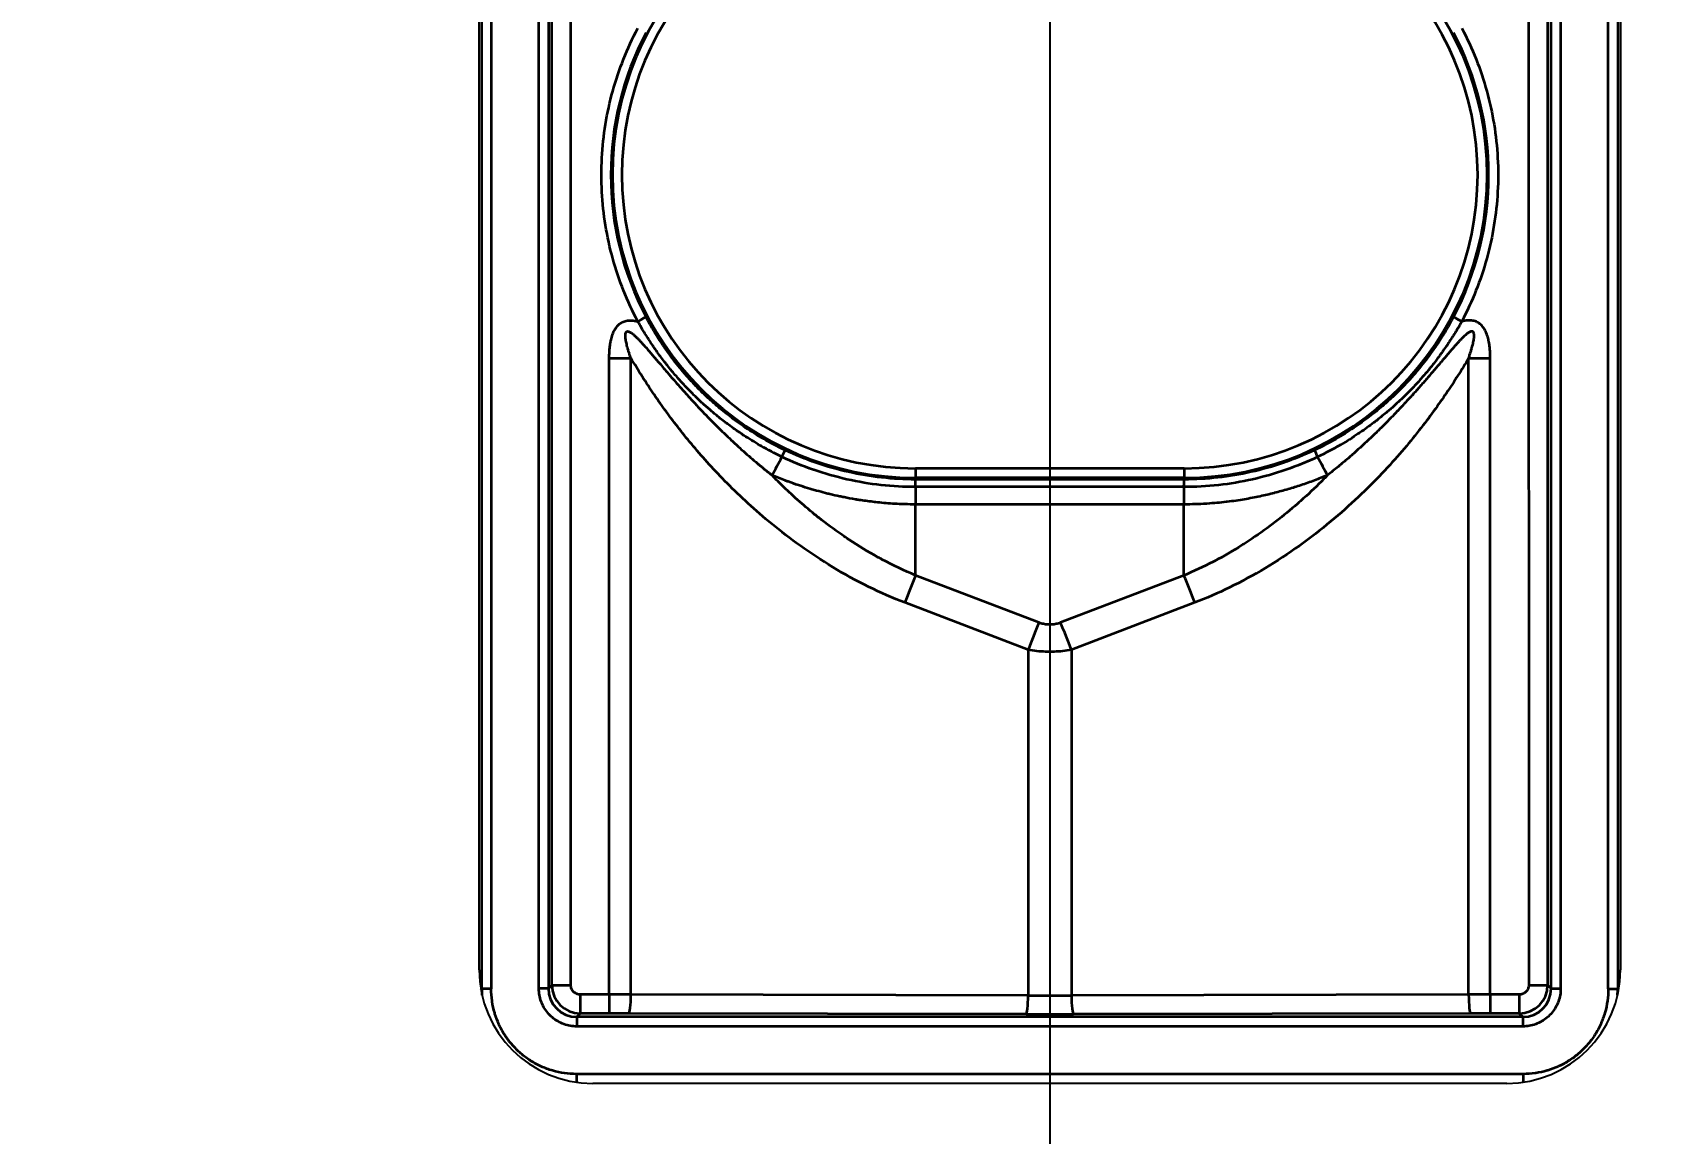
# Model space of a CAD drawing. Header units: millimetres. Extents: x 101 to 3000, y 150 to 4305.
# Drawn here: x 928.4 to 1015, y 2717.3 to 2775.5 of the extents above; entities that cross this region are included whole.
import ezdxf

# ---------------------------------------------------------------- set-up
doc = ezdxf.new("R2010")
doc.units = ezdxf.units.MM
doc.header["$LTSCALE"] = 15
for name, color, linetype, lineweight in [('_Sichtbarkanten', 7, 'Continuous', 25), ('Bemaßung (ISO)', 7, 'Continuous', 25), ('Sichtbar schmal (ISO)', 7, 'Continuous', 35)]:
    doc.layers.add(name, color=color, linetype=linetype, lineweight=lineweight)
doc.styles.add('Notiztext (DIN)', font='verdana.ttf')
doc.dimstyles.new('Standard (DIN)', dxfattribs={"dimscale": 15, "dimtxt": 2.5, "dimasz": 2.5, "dimexe": 2, "dimexo": 4, "dimgap": 0.5, "dimtad": 1, "dimdec": 1, "dimrnd": 1e-08, "dimtxsty": 'Notiztext (DIN)', "dimcen": 0.09, "dimclrd": 256, "dimclre": 256, "dimclrt": 256, "dimadec": 0, "dimazin": 2, "dimtfac": 1, "dimtmove": 0, "dimatfit": 3, "dimfxl": 0, "dimtolj": 1, "dimtzin": 0, "dimlwd": -1, "dimlwe": -1, "dimarcsym": 0})

# ---------------------------------------------------------------- blocks, each defined once
blk = doc.blocks.new('*D75')
at = {"layer": 'Bemaßung (ISO)', "transparency": 16777216}
for p, q in [((982.15, 3010.264), (982.15, 2336.555)), ((922, 2562.964), (922, 2336.555)), ((884.5, 2366.555), (847, 2366.555)), ((922, 2366.555), (982.15, 2366.555)), ((1019.65, 2366.555), (1057.15, 2366.555))]:
    blk.add_line(p, q, dxfattribs=at)
for points in [[(884.5, 2372.805), (884.5, 2360.305), (922, 2366.555)], [(1019.65, 2372.805), (1019.65, 2360.305), (982.15, 2366.555)]]:
    blk.add_solid(points, dxfattribs=at)
at = {"layer": 'Defpoints', "color": 0, "transparency": 16777216}
for p in [(982.15, 3070.264), (922, 2622.964), (982.15, 2366.555)]:
    blk.add_point(p, dxfattribs=at)
at = {"layer": 'Bemaßung (ISO)', "transparency": 16777216, "insert": (922.709, 2413.092), "char_height": 37.5, "attachment_point": 1, "style": 'Notiztext (DIN)'}
blk.add_mtext('\\A1;60', dxfattribs=at)
blk = doc.blocks.new('*D78')
at = {"layer": 'Bemaßung (ISO)', "transparency": 16777216}
for p, q in [((897.158, 3522.956), (777.158, 3522.956)), ((807.158, 2760.473), (807.158, 3485.456)), ((897.158, 2722.973), (777.158, 2722.973))]:
    blk.add_line(p, q, dxfattribs=at)
for points in [[(800.908, 3485.456), (813.408, 3485.456), (807.158, 3522.956)], [(800.908, 2760.473), (813.408, 2760.473), (807.158, 2722.973)]]:
    blk.add_solid(points, dxfattribs=at)
at = {"layer": 'Defpoints', "color": 0, "transparency": 16777216}
for p in [(807.158, 3522.956), (957.158, 3522.956), (957.158, 2722.973)]:
    blk.add_point(p, dxfattribs=at)
at = {"layer": 'Bemaßung (ISO)', "transparency": 16777216, "insert": (760.446, 3077.015), "char_height": 37.5, "attachment_point": 1, "rotation": 90, "style": 'Notiztext (DIN)'}
blk.add_mtext('\\A1;800', dxfattribs=at)
blk = doc.blocks.new('*D80')
at = {"layer": 'Bemaßung (ISO)', "transparency": 16777216}
for p, q in [((955.158, 2664.973), (955.158, 2477.632)), ((1009.141, 2664.973), (1009.141, 2477.632)), ((917.658, 2507.632), (880.158, 2507.632)), ((955.158, 2507.632), (1009.141, 2507.632)), ((1046.641, 2507.632), (1084.141, 2507.632))]:
    blk.add_line(p, q, dxfattribs=at)
for points in [[(917.658, 2513.882), (917.658, 2501.382), (955.158, 2507.632)], [(1046.641, 2513.882), (1046.641, 2501.382), (1009.141, 2507.632)]]:
    blk.add_solid(points, dxfattribs=at)
at = {"layer": 'Defpoints', "color": 0, "transparency": 16777216}
for p in [(955.158, 2724.973), (1009.141, 2724.973), (1009.141, 2507.632)]:
    blk.add_point(p, dxfattribs=at)
at = {"layer": 'Bemaßung (ISO)', "transparency": 16777216, "insert": (952.961, 2553.413), "char_height": 37.5, "attachment_point": 1, "style": 'Notiztext (DIN)'}
blk.add_mtext('\\A1;54', dxfattribs=at)

msp = doc.modelspace()

# ---------------------------------------------------------------- linework, layer by layer
at = {"layer": '_Sichtbarkanten'}
for p, q in [((952, 2725.964), (952, 3519.964)), ((1012.3, 3519.964), (1012.3, 2725.964)), ((1006.3, 2719.964), (958, 2719.964))]:
    msp.add_line(p, q, dxfattribs=at)
for centre, start, end in [((958, 2725.964), 180, 270), ((1006.3, 2725.964), 270, 0)]:
    msp.add_arc(centre, 6, start, end, dxfattribs=at)
at = {"layer": 'Sichtbar schmal (ISO)'}
for p, q in [((952.141, 2724.955), (952.141, 3520.974)), ((952.641, 3520.974), (952.641, 2724.955)), ((955.158, 2724.973), (955.158, 3520.956)), ((955.658, 3520.956), (955.658, 2724.973)), ((1008.641, 2724.973), (1008.641, 3520.956)), ((1009.141, 3520.956), (1009.141, 2724.973)), ((1011.658, 2724.955), (1011.658, 3520.974)), ((1012.158, 3520.974), (1012.158, 2724.955)), ((955.846, 2725.16), (955.873, 3025.348)), ((956.846, 2725.155), (956.873, 3025.343)), ((1007.426, 3025.343), (1007.454, 2725.155)), ((1008.426, 3025.348), (1008.453, 2725.16)), ((958.877, 2724.655), (958.877, 2758.285)), ((960.018, 2724.654), (960.018, 2758.286)), ((1004.281, 2724.654), (1004.281, 2758.286)), ((1005.423, 2724.655), (1005.423, 2758.285)), ((989.25, 2752.456), (975.05, 2752.456)), ((975.05, 2752.456), (975.05, 2751.956)), ((975.05, 2751.956), (975.05, 2751.872)), ((989.25, 2751.956), (975.05, 2751.956)), ((989.25, 2751.872), (975.05, 2751.872)), ((989.25, 2752.456), (989.25, 2751.956)), ((989.25, 2751.956), (989.25, 2751.872)), ((989.24, 2751.472), (975.059, 2751.472)), ((975.059, 2751.472), (975.059, 2750.551)), ((989.24, 2751.472), (989.24, 2750.551)), ((989.24, 2750.551), (975.059, 2750.551)), ((975.059, 2746.799), (975.059, 2750.551)), ((989.24, 2746.799), (989.24, 2750.551)), ((981.579, 2744.306), (975.059, 2746.799)), ((989.24, 2746.799), (982.72, 2744.306)), ((981.009, 2742.87), (974.489, 2745.363)), ((989.811, 2745.363), (983.291, 2742.87)), ((981.009, 2742.87), (981.009, 2724.612)), ((983.291, 2742.87), (983.291, 2724.612)), ((952.094, 2724.907), (952.141, 2724.955)), ((952.641, 2724.955), (952.141, 2724.955)), ((955.658, 2724.973), (955.158, 2724.973)), ((955.846, 2725.16), (955.658, 2724.973)), ((1008.641, 2724.973), (1008.453, 2725.16)), ((1008.641, 2724.973), (1009.141, 2724.973)), ((1011.658, 2724.955), (1012.158, 2724.955)), ((1012.158, 2724.955), (1012.206, 2724.907)), ((958.877, 2724.655), (957.346, 2724.655)), ((957.346, 2724.655), (957.346, 2723.661)), ((958.877, 2724.655), (958.877, 2723.661)), ((981.009, 2724.612), (960.018, 2724.654)), ((1004.281, 2724.654), (983.291, 2724.612)), ((1006.954, 2724.655), (1005.423, 2724.655)), ((1005.423, 2724.655), (1005.423, 2723.661)), ((1006.954, 2724.655), (1006.954, 2723.661)), ((957.346, 2723.661), (957.158, 2723.473)), ((1007.141, 2723.473), (957.158, 2723.473)), ((957.158, 2723.473), (957.158, 2722.973)), ((958.877, 2723.661), (957.346, 2723.661)), ((980.894, 2723.617), (959.904, 2723.66)), ((1004.395, 2723.66), (983.405, 2723.617)), ((1006.954, 2723.661), (1005.423, 2723.661)), ((1007.141, 2723.473), (1006.954, 2723.661)), ((1007.141, 2723.473), (1007.141, 2722.973)), ((1007.141, 2722.973), (957.158, 2722.973)), ((1007.159, 2720.456), (957.14, 2720.456)), ((957.14, 2720.456), (957.14, 2720.026)), ((1007.159, 2720.456), (1007.159, 2720.026))]:
    msp.add_line(p, q, dxfattribs=at)
for centre, radius, start, end in [((975.05, 2767.964), 16.009, 90, 270), ((989.25, 2767.964), 16.009, 270, 90), ((975.05, 2767.964), 15.509, 90, 270), ((989.25, 2767.964), 15.509, 270, 90)]:
    msp.add_arc(centre, radius, start, end, dxfattribs=at)
for centre, major_axis, ratio, start_param, end_param in [((975.05, 2767.963), (-16.088, 0), 0.999985, 5.797843, 6.768945), ((989.249, 2767.963), (16.088, 0), 0.999985, 5.797418, 6.768519), ((960.381, 2760.218), (0.442, 0.233), 0.004634, 0.017453, 1.568358), ((1003.918, 2760.218), (-0.442, 0.233), 0.004631, 4.714833, 6.265732), ((958.877, 2758.338), (-10, 0), 0.005236, 1.570796, 1.685164), ((1005.423, 2758.338), (-10, 0), 0.005236, 1.45643, 1.570796), ((969.003, 2754.977), (4.738, 8.806), 0.002481, 4.379443, 4.494548), ((967.95, 2752.967), (0.214, 0.452), 0.008952, 4.930063, 6.265731), ((996.349, 2752.967), (-0.214, 0.452), 0.008952, 0.017454, 1.353122), ((995.296, 2754.977), (4.738, -8.806), 0.002481, 4.93023, 5.045334), ((975.055, 2751.372), (-0.005, 0.5), 0.011389, 4.914052, 6.265594), ((975.059, 2745.337), (1.785, 4.67), 0.108522, 1.294198, 1.606695), ((989.24, 2745.337), (-1.785, 4.67), 0.108522, 4.67649, 4.988987), ((981.579, 2742.844), (1.785, 4.67), 0.108522, 1.294198, 1.606695), ((982.72, 2742.844), (-1.785, 4.67), 0.108522, 4.67649, 4.988987), ((957.142, 2724.956), (-3.537, -3.536), 0.999752, 5.498011, 5.56521), ((957.159, 2724.973), (-1.068, -1.054), 0.999497, 5.504308, 7.074794), ((956.846, 2725.16), (-1, 0), 0.005236, 0.017454, 1.570797), ((957.346, 2725.16), (-0.971, 1.143), 0.999883, 0.866451, 2.437004), ((1006.954, 2725.16), (-0.971, -1.143), 0.999883, 0.704588, 2.275142), ((1007.141, 2724.973), (-1.061, 1.061), 0.999492, 2.356403, 3.926894), ((1007.454, 2725.16), (1, 0), 0.005236, 4.712389, 6.265732), ((1007.158, 2724.956), (-3.537, 3.536), 0.999752, 3.859546, 3.926745), ((958.877, 2724.503), (-9.998, 0), 0.015185, 4.597998, 4.712389), ((959.904, 2724.659), (-0.002, -1), 0.11413, 0.017568, 1.565823), ((980.894, 2724.617), (-0.002, -1), 0.11413, 0.017568, 1.565823), ((982.15, 2724.808), (-9.997, 0), 0.01972, 1.456394, 1.685199), ((983.405, 2724.617), (0.002, -1), 0.11413, 4.717362, 6.265617), ((1005.423, 2724.503), (-9.998, 0), 0.015186, 4.712389, 4.82678), ((1004.395, 2724.659), (0.002, -1), 0.11413, 4.717362, 6.265617), ((958.877, 2723.504), (-8.998, 0), 0.017452, 4.597994, 4.712388), ((982.15, 2723.808), (-10.997, 0), 0.017452, 1.4564, 1.685193), ((1005.423, 2723.504), (-8.998, 0), 0.017452, 4.71239, 4.826784)]:
    msp.add_ellipse(centre, major_axis=major_axis, ratio=ratio, start_param=start_param, end_param=end_param, dxfattribs=at)
for points in [[(960.381, 2760.221), (960.102, 2760.751), (959.603, 2761.833), (959.032, 2763.533), (958.648, 2765.284), (958.455, 2767.066), (958.454, 2768.858), (958.647, 2770.64), (959.03, 2772.391), (959.601, 2774.092), (960.099, 2775.174), (960.378, 2775.704)], [(958.877, 2758.285), (958.877, 2758.361), (958.88, 2758.507), (958.891, 2758.71), (958.909, 2758.901), (958.935, 2759.078), (958.967, 2759.243), (959.006, 2759.396), (959.052, 2759.537), (959.105, 2759.667), (959.166, 2759.785), (959.233, 2759.89), (959.306, 2759.981), (959.384, 2760.059), (959.467, 2760.123), (959.556, 2760.176), (959.657, 2760.22), (959.774, 2760.253), (959.906, 2760.272), (960.053, 2760.274), (960.212, 2760.257), (960.324, 2760.235), (960.381, 2760.221)], [(1004.281, 2758.286), (1004.1, 2757.979), (1003.722, 2757.362), (1003.121, 2756.444), (1002.447, 2755.484), (1001.674, 2754.461), (1000.777, 2753.367), (999.724, 2752.194), (998.477, 2750.941), (997.02, 2749.642), (995.363, 2748.357), (993.539, 2747.155), (991.634, 2746.121), (990.415, 2745.594), (989.811, 2745.363)], [(957.346, 2724.655), (957.313, 2724.655), (957.248, 2724.662), (957.153, 2724.69), (957.066, 2724.737), (956.99, 2724.799), (956.927, 2724.876), (956.881, 2724.963), (956.852, 2725.057), (956.846, 2725.122), (956.846, 2725.155)], [(1007.454, 2725.155), (1007.454, 2725.122), (1007.447, 2725.057), (1007.419, 2724.963), (1007.372, 2724.876), (1007.31, 2724.799), (1007.233, 2724.737), (1007.146, 2724.69), (1007.052, 2724.662), (1006.987, 2724.655), (1006.954, 2724.655)]]:
    msp.add_open_spline(points, degree=3, dxfattribs=at)
for points, knots in [([(1003.921, 2775.704), (1004.201, 2775.174), (1004.699, 2774.092), (1005.269, 2772.391), (1005.653, 2770.64), (1005.845, 2768.858), (1005.845, 2767.066), (1005.651, 2765.284), (1005.267, 2763.533), (1004.696, 2761.833), (1004.198, 2760.751), (1003.918, 2760.221)], [0, 0, 0, 0, 0.1111111, 0.2222222, 0.3333333, 0.4444444, 0.5555556, 0.6666667, 0.7777778, 0.8888889, 1, 1, 1, 1]), ([(968.164, 2753.419), (967.759, 2753.611), (967.383, 2753.809), (967.036, 2754.008), (966.69, 2754.207), (966.372, 2754.407), (966.078, 2754.604), (965.784, 2754.802), (965.513, 2754.998), (965.261, 2755.191), (965.009, 2755.384), (964.777, 2755.574), (964.561, 2755.76), (964.345, 2755.946), (964.146, 2756.127), (963.96, 2756.304), (963.774, 2756.481), (963.602, 2756.653), (963.441, 2756.821), (963.281, 2756.988), (963.132, 2757.151), (962.993, 2757.309), (962.854, 2757.466), (962.724, 2757.619), (962.603, 2757.767), (962.482, 2757.915), (962.369, 2758.058), (962.264, 2758.197), (962.158, 2758.335), (962.06, 2758.469), (961.967, 2758.599), (961.875, 2758.728), (961.788, 2758.853), (961.707, 2758.973), (961.626, 2759.094), (961.551, 2759.21), (961.48, 2759.322), (961.409, 2759.433), (961.342, 2759.54), (961.28, 2759.643), (961.218, 2759.746), (961.16, 2759.845), (961.106, 2759.939), (961.052, 2760.033), (961.002, 2760.122), (960.955, 2760.208), (960.908, 2760.293), (960.864, 2760.375), (960.823, 2760.452)], [0, 0, 0, 0, 0.0625, 0.0625, 0.0625, 0.125, 0.125, 0.125, 0.1875, 0.1875, 0.1875, 0.25, 0.25, 0.25, 0.3125, 0.3125, 0.3125, 0.375, 0.375, 0.375, 0.4375, 0.4375, 0.4375, 0.5, 0.5, 0.5, 0.5625, 0.5625, 0.5625, 0.625, 0.625, 0.625, 0.6875, 0.6875, 0.6875, 0.75, 0.75, 0.75, 0.8125, 0.8125, 0.8125, 0.875, 0.875, 0.875, 0.9375, 0.9375, 0.9375, 0.9999999, 0.9999999, 0.9999999, 0.9999999]), ([(1003.476, 2760.452), (1003.436, 2760.376), (1003.392, 2760.295), (1003.345, 2760.209), (1003.298, 2760.124), (1003.248, 2760.034), (1003.193, 2759.939), (1003.139, 2759.844), (1003.081, 2759.745), (1003.018, 2759.642), (1002.956, 2759.538), (1002.889, 2759.43), (1002.817, 2759.317), (1002.746, 2759.205), (1002.669, 2759.088), (1002.588, 2758.967), (1002.506, 2758.845), (1002.419, 2758.72), (1002.326, 2758.589), (1002.233, 2758.459), (1002.133, 2758.325), (1002.027, 2758.185), (1001.921, 2758.046), (1001.807, 2757.902), (1001.685, 2757.754), (1001.564, 2757.605), (1001.434, 2757.452), (1001.294, 2757.294), (1001.154, 2757.136), (1001.005, 2756.974), (1000.844, 2756.806), (1000.683, 2756.639), (1000.511, 2756.466), (1000.324, 2756.29), (1000.138, 2756.113), (999.939, 2755.932), (999.723, 2755.747), (999.507, 2755.562), (999.275, 2755.372), (999.024, 2755.18), (998.773, 2754.988), (998.502, 2754.793), (998.209, 2754.596), (997.916, 2754.4), (997.6, 2754.202), (997.256, 2754.004), (996.911, 2753.806), (996.537, 2753.609), (996.135, 2753.419)], [0.0000001, 0.0000001, 0.0000001, 0.0000001, 0.0625, 0.0625, 0.0625, 0.125, 0.125, 0.125, 0.1875, 0.1875, 0.1875, 0.25, 0.25, 0.25, 0.3125, 0.3125, 0.3125, 0.375, 0.375, 0.375, 0.4375, 0.4375, 0.4375, 0.5, 0.5, 0.5, 0.5625, 0.5625, 0.5625, 0.625, 0.625, 0.625, 0.6875, 0.6875, 0.6875, 0.75, 0.75, 0.75, 0.8125, 0.8125, 0.8125, 0.875, 0.875, 0.875, 0.9375, 0.9375, 0.9375, 1, 1, 1, 1]), ([(960.018, 2758.286), (959.995, 2758.351), (959.974, 2758.413), (959.954, 2758.473), (959.934, 2758.533), (959.916, 2758.59), (959.899, 2758.645), (959.882, 2758.7), (959.866, 2758.753), (959.852, 2758.804), (959.851, 2758.808), (959.85, 2758.811), (959.849, 2758.815), (959.836, 2758.862), (959.823, 2758.907), (959.812, 2758.95), (959.801, 2758.997), (959.79, 2759.041), (959.781, 2759.083), (959.772, 2759.126), (959.764, 2759.166), (959.757, 2759.204), (959.75, 2759.242), (959.744, 2759.278), (959.74, 2759.312), (959.736, 2759.346), (959.732, 2759.378), (959.73, 2759.408), (959.729, 2759.437), (959.728, 2759.465), (959.729, 2759.49), (959.729, 2759.515), (959.731, 2759.538), (959.734, 2759.558), (959.737, 2759.579), (959.742, 2759.597), (959.747, 2759.612), (959.753, 2759.628), (959.759, 2759.641), (959.767, 2759.652), (959.774, 2759.663), (959.783, 2759.672), (959.793, 2759.679), (959.803, 2759.686), (959.815, 2759.691), (959.828, 2759.693), (959.841, 2759.696), (959.856, 2759.696), (959.873, 2759.693), (959.891, 2759.69), (959.91, 2759.685), (959.931, 2759.676), (959.953, 2759.667), (959.977, 2759.654), (960.003, 2759.638), (960.029, 2759.622), (960.057, 2759.603), (960.087, 2759.58), (960.117, 2759.557), (960.149, 2759.53), (960.182, 2759.501), (960.216, 2759.472), (960.251, 2759.439), (960.288, 2759.404), (960.324, 2759.369), (960.362, 2759.331), (960.401, 2759.291), (960.434, 2759.258), (960.467, 2759.224), (960.501, 2759.187), (960.508, 2759.179), (960.516, 2759.171), (960.524, 2759.163), (960.566, 2759.118), (960.61, 2759.07), (960.656, 2759.019), (960.702, 2758.968), (960.75, 2758.914), (960.8, 2758.858), (960.85, 2758.801), (960.902, 2758.742), (960.957, 2758.679), (961.011, 2758.616), (961.068, 2758.549), (961.128, 2758.48), (961.188, 2758.41), (961.25, 2758.337), (961.316, 2758.26), (961.324, 2758.251), (961.332, 2758.242), (961.339, 2758.233), (961.398, 2758.164), (961.459, 2758.092), (961.523, 2758.017), (961.595, 2757.933), (961.67, 2757.844), (961.75, 2757.751), (961.83, 2757.657), (961.914, 2757.56), (962.002, 2757.457), (962.051, 2757.4), (962.102, 2757.341), (962.154, 2757.281), (962.195, 2757.233), (962.237, 2757.184), (962.281, 2757.134), (962.379, 2757.022), (962.482, 2756.904), (962.59, 2756.782), (962.698, 2756.659), (962.812, 2756.532), (962.931, 2756.4), (962.944, 2756.385), (962.957, 2756.371), (962.97, 2756.356), (963.078, 2756.237), (963.189, 2756.114), (963.306, 2755.987), (963.438, 2755.845), (963.576, 2755.697), (963.722, 2755.543), (963.75, 2755.513), (963.778, 2755.484), (963.806, 2755.455), (963.927, 2755.328), (964.054, 2755.196), (964.187, 2755.061), (964.348, 2754.896), (964.519, 2754.724), (964.701, 2754.546), (964.703, 2754.543), (964.706, 2754.54), (964.709, 2754.538), (964.894, 2754.356), (965.09, 2754.167), (965.299, 2753.97), (965.428, 2753.848), (965.563, 2753.724), (965.703, 2753.596), (965.789, 2753.517), (965.878, 2753.437), (965.969, 2753.356), (966.206, 2753.144), (966.459, 2752.925), (966.712, 2752.712), (966.758, 2752.673), (966.804, 2752.634), (966.851, 2752.596), (967.057, 2752.423), (967.265, 2752.255), (967.475, 2752.088)], [0, 0, 0, 0, 0.02439, 0.02439, 0.02439, 0.04878, 0.04878, 0.04878, 0.073171, 0.073171, 0.073171, 0.074818, 0.074818, 0.074818, 0.097561, 0.097561, 0.097561, 0.121951, 0.121951, 0.121951, 0.146341, 0.146341, 0.146341, 0.170732, 0.170732, 0.170732, 0.195122, 0.195122, 0.195122, 0.219512, 0.219512, 0.219512, 0.243902, 0.243902, 0.243902, 0.268293, 0.268293, 0.268293, 0.292683, 0.292683, 0.292683, 0.317073, 0.317073, 0.317073, 0.341463, 0.341463, 0.341463, 0.365854, 0.365854, 0.365854, 0.390244, 0.390244, 0.390244, 0.414634, 0.414634, 0.414634, 0.439024, 0.439024, 0.439024, 0.463415, 0.463415, 0.463415, 0.487805, 0.487805, 0.487805, 0.512195, 0.512195, 0.512195, 0.532127, 0.532127, 0.532127, 0.536585, 0.536585, 0.536585, 0.560976, 0.560976, 0.560976, 0.585366, 0.585366, 0.585366, 0.609756, 0.609756, 0.609756, 0.634146, 0.634146, 0.634146, 0.658537, 0.658537, 0.658537, 0.661392, 0.661392, 0.661392, 0.682927, 0.682927, 0.682927, 0.707317, 0.707317, 0.707317, 0.731707, 0.731707, 0.731707, 0.745291, 0.745291, 0.745291, 0.756098, 0.756098, 0.756098, 0.780488, 0.780488, 0.780488, 0.804878, 0.804878, 0.804878, 0.807561, 0.807561, 0.807561, 0.829268, 0.829268, 0.829268, 0.853659, 0.853659, 0.853659, 0.858249, 0.858249, 0.858249, 0.878049, 0.878049, 0.878049, 0.90208, 0.90208, 0.90208, 0.902439, 0.902439, 0.902439, 0.926829, 0.926829, 0.926829, 0.941896, 0.941896, 0.941896, 0.95122, 0.95122, 0.95122, 0.97561, 0.97561, 0.97561, 0.98007, 0.98007, 0.98007, 1, 1, 1, 1]), ([(968.001, 2753.063), (967.615, 2753.246), (967.256, 2753.435), (966.922, 2753.625), (966.895, 2753.64), (966.868, 2753.655), (966.842, 2753.67), (966.538, 2753.845), (966.257, 2754.019), (965.992, 2754.192), (965.946, 2754.222), (965.901, 2754.252), (965.856, 2754.283), (965.62, 2754.441), (965.397, 2754.598), (965.188, 2754.753), (965.129, 2754.797), (965.071, 2754.841), (965.013, 2754.884), (964.829, 2755.025), (964.655, 2755.163), (964.489, 2755.3), (964.422, 2755.356), (964.356, 2755.411), (964.291, 2755.466), (964.148, 2755.588), (964.011, 2755.708), (963.881, 2755.826), (963.809, 2755.892), (963.738, 2755.957), (963.669, 2756.022), (963.558, 2756.126), (963.452, 2756.228), (963.35, 2756.329), (963.275, 2756.403), (963.202, 2756.477), (963.131, 2756.549), (963.046, 2756.636), (962.964, 2756.722), (962.885, 2756.806), (962.809, 2756.888), (962.735, 2756.968), (962.664, 2757.047), (962.6, 2757.118), (962.537, 2757.189), (962.476, 2757.258), (962.401, 2757.345), (962.328, 2757.43), (962.258, 2757.513), (962.21, 2757.571), (962.163, 2757.628), (962.117, 2757.684), (962.042, 2757.774), (961.971, 2757.863), (961.903, 2757.95), (961.867, 2757.995), (961.833, 2758.04), (961.799, 2758.084), (961.726, 2758.177), (961.657, 2758.269), (961.591, 2758.358), (961.566, 2758.392), (961.542, 2758.425), (961.517, 2758.458), (961.447, 2758.554), (961.381, 2758.647), (961.317, 2758.738), (961.301, 2758.761), (961.284, 2758.785), (961.268, 2758.808), (961.201, 2758.905), (961.137, 2758.999), (961.077, 2759.089), (961.067, 2759.104), (961.057, 2759.119), (961.047, 2759.133), (960.983, 2759.23), (960.922, 2759.324), (960.865, 2759.414), (960.861, 2759.42), (960.857, 2759.426), (960.853, 2759.432), (960.792, 2759.529), (960.734, 2759.622), (960.68, 2759.71), (960.623, 2759.804), (960.57, 2759.893), (960.521, 2759.978), (960.471, 2760.063), (960.424, 2760.144), (960.381, 2760.221)], [0, 0, 0, 0, 0.057856, 0.057856, 0.057856, 0.0625, 0.0625, 0.0625, 0.1157192, 0.1157192, 0.1157192, 0.125, 0.125, 0.125, 0.1737313, 0.1737313, 0.1737313, 0.1875, 0.1875, 0.1875, 0.2318592, 0.2318592, 0.2318592, 0.25, 0.25, 0.25, 0.2900943, 0.2900943, 0.2900943, 0.3125, 0.3125, 0.3125, 0.3484216, 0.3484216, 0.3484216, 0.375, 0.375, 0.375, 0.4068351, 0.4068351, 0.4068351, 0.4375, 0.4375, 0.4375, 0.4653206, 0.4653206, 0.4653206, 0.5, 0.5, 0.5, 0.5238699, 0.5238699, 0.5238699, 0.5625, 0.5625, 0.5625, 0.5824741, 0.5824741, 0.5824741, 0.625, 0.625, 0.625, 0.6410912, 0.6410912, 0.6410912, 0.6875, 0.6875, 0.6875, 0.6996435, 0.6996435, 0.6996435, 0.75, 0.75, 0.75, 0.758167, 0.758167, 0.758167, 0.8125, 0.8125, 0.8125, 0.816255, 0.816255, 0.816255, 0.875, 0.875, 0.875, 0.9372516, 0.9372516, 0.9372516, 0.9999999, 0.9999999, 0.9999999, 0.9999999]), ([(1003.918, 2760.221), (1003.876, 2760.146), (1003.83, 2760.065), (1003.78, 2759.98), (1003.778, 2759.976), (1003.776, 2759.972), (1003.773, 2759.968), (1003.726, 2759.887), (1003.674, 2759.801), (1003.619, 2759.71), (1003.613, 2759.7), (1003.607, 2759.691), (1003.601, 2759.681), (1003.549, 2759.595), (1003.493, 2759.505), (1003.433, 2759.412), (1003.422, 2759.394), (1003.41, 2759.376), (1003.398, 2759.358), (1003.342, 2759.27), (1003.283, 2759.179), (1003.22, 2759.085), (1003.202, 2759.058), (1003.183, 2759.03), (1003.164, 2759.002), (1003.105, 2758.914), (1003.043, 2758.824), (1002.977, 2758.731), (1002.951, 2758.693), (1002.924, 2758.655), (1002.896, 2758.616), (1002.834, 2758.529), (1002.769, 2758.44), (1002.701, 2758.348), (1002.665, 2758.299), (1002.627, 2758.249), (1002.588, 2758.198), (1002.524, 2758.113), (1002.457, 2758.027), (1002.388, 2757.938), (1002.338, 2757.876), (1002.288, 2757.813), (1002.236, 2757.748), (1002.17, 2757.667), (1002.101, 2757.584), (1002.03, 2757.5), (1001.965, 2757.423), (1001.898, 2757.345), (1001.829, 2757.265), (1001.762, 2757.189), (1001.693, 2757.111), (1001.622, 2757.032), (1001.538, 2756.939), (1001.45, 2756.844), (1001.359, 2756.747), (1001.292, 2756.677), (1001.224, 2756.606), (1001.154, 2756.534), (1001.045, 2756.423), (1000.931, 2756.31), (1000.812, 2756.195), (1000.748, 2756.133), (1000.682, 2756.07), (1000.615, 2756.007), (1000.476, 2755.877), (1000.329, 2755.744), (1000.174, 2755.608), (1000.115, 2755.557), (1000.054, 2755.505), (999.993, 2755.453), (999.814, 2755.301), (999.626, 2755.147), (999.425, 2754.991), (999.374, 2754.952), (999.323, 2754.912), (999.271, 2754.873), (999.044, 2754.701), (998.802, 2754.526), (998.543, 2754.35), (998.506, 2754.325), (998.469, 2754.299), (998.431, 2754.274), (998.146, 2754.084), (997.84, 2753.892), (997.509, 2753.7), (997.489, 2753.688), (997.47, 2753.677), (997.45, 2753.666), (997.096, 2753.463), (996.712, 2753.259), (996.299, 2753.063)], [0, 0, 0, 0, 0.0625, 0.0625, 0.0625, 0.0654165, 0.0654165, 0.0654165, 0.125, 0.125, 0.125, 0.1314929, 0.1314929, 0.1314929, 0.1875, 0.1875, 0.1875, 0.1982752, 0.1982752, 0.1982752, 0.25, 0.25, 0.25, 0.2650897, 0.2650897, 0.2650897, 0.3125, 0.3125, 0.3125, 0.3317574, 0.3317574, 0.3317574, 0.375, 0.375, 0.375, 0.3984009, 0.3984009, 0.3984009, 0.4375, 0.4375, 0.4375, 0.4650881, 0.4650881, 0.4650881, 0.5, 0.5, 0.5, 0.5318572, 0.5318572, 0.5318572, 0.5625, 0.5625, 0.5625, 0.5987144, 0.5987144, 0.5987144, 0.625, 0.625, 0.625, 0.6656738, 0.6656738, 0.6656738, 0.6875, 0.6875, 0.6875, 0.7327477, 0.7327477, 0.7327477, 0.75, 0.75, 0.75, 0.7999678, 0.7999678, 0.7999678, 0.8125, 0.8125, 0.8125, 0.8671806, 0.8671806, 0.8671806, 0.875, 0.875, 0.875, 0.9340318, 0.9340318, 0.9340318, 0.9375, 0.9375, 0.9375, 0.9999996, 0.9999996, 0.9999996, 0.9999996]), ([(1004.281, 2758.286), (1004.306, 2758.354), (1004.328, 2758.42), (1004.349, 2758.482), (1004.369, 2758.545), (1004.388, 2758.604), (1004.406, 2758.662), (1004.423, 2758.719), (1004.439, 2758.773), (1004.454, 2758.826), (1004.468, 2758.878), (1004.482, 2758.928), (1004.493, 2758.976), (1004.505, 2759.024), (1004.516, 2759.069), (1004.525, 2759.112), (1004.534, 2759.155), (1004.542, 2759.196), (1004.548, 2759.234), (1004.554, 2759.273), (1004.56, 2759.309), (1004.563, 2759.343), (1004.567, 2759.377), (1004.57, 2759.409), (1004.571, 2759.439), (1004.572, 2759.468), (1004.571, 2759.495), (1004.569, 2759.519), (1004.568, 2759.544), (1004.565, 2759.565), (1004.56, 2759.584), (1004.556, 2759.603), (1004.55, 2759.62), (1004.544, 2759.634), (1004.537, 2759.647), (1004.529, 2759.659), (1004.52, 2759.668), (1004.511, 2759.677), (1004.501, 2759.684), (1004.489, 2759.688), (1004.477, 2759.693), (1004.463, 2759.695), (1004.448, 2759.695), (1004.432, 2759.695), (1004.414, 2759.692), (1004.394, 2759.685), (1004.374, 2759.679), (1004.353, 2759.67), (1004.329, 2759.657), (1004.326, 2759.655), (1004.323, 2759.653), (1004.319, 2759.651), (1004.298, 2759.64), (1004.276, 2759.625), (1004.252, 2759.609), (1004.249, 2759.606), (1004.245, 2759.603), (1004.241, 2759.6), (1004.217, 2759.583), (1004.192, 2759.564), (1004.165, 2759.542), (1004.161, 2759.538), (1004.156, 2759.534), (1004.151, 2759.53), (1004.125, 2759.508), (1004.097, 2759.483), (1004.068, 2759.457), (1004.062, 2759.452), (1004.057, 2759.447), (1004.051, 2759.441), (1004.022, 2759.414), (1003.992, 2759.385), (1003.961, 2759.354), (1003.954, 2759.348), (1003.948, 2759.342), (1003.942, 2759.335), (1003.91, 2759.304), (1003.878, 2759.271), (1003.845, 2759.236), (1003.838, 2759.229), (1003.831, 2759.221), (1003.823, 2759.214), (1003.79, 2759.178), (1003.756, 2759.142), (1003.72, 2759.103), (1003.712, 2759.094), (1003.704, 2759.086), (1003.696, 2759.077), (1003.661, 2759.038), (1003.624, 2758.998), (1003.586, 2758.955), (1003.577, 2758.945), (1003.568, 2758.935), (1003.559, 2758.925), (1003.521, 2758.882), (1003.482, 2758.838), (1003.441, 2758.791), (1003.431, 2758.78), (1003.421, 2758.768), (1003.41, 2758.756), (1003.369, 2758.709), (1003.327, 2758.66), (1003.283, 2758.61), (1003.272, 2758.596), (1003.26, 2758.583), (1003.248, 2758.569), (1003.204, 2758.518), (1003.158, 2758.464), (1003.111, 2758.409), (1003.097, 2758.393), (1003.084, 2758.378), (1003.071, 2758.362), (1003.023, 2758.306), (1002.973, 2758.248), (1002.922, 2758.188), (1002.907, 2758.17), (1002.892, 2758.153), (1002.877, 2758.135), (1002.825, 2758.074), (1002.771, 2758.011), (1002.715, 2757.945), (1002.698, 2757.925), (1002.681, 2757.905), (1002.664, 2757.885), (1002.607, 2757.818), (1002.549, 2757.75), (1002.488, 2757.679), (1002.469, 2757.656), (1002.449, 2757.634), (1002.43, 2757.611), (1002.368, 2757.539), (1002.304, 2757.465), (1002.238, 2757.388), (1002.216, 2757.363), (1002.194, 2757.337), (1002.172, 2757.311), (1002.105, 2757.233), (1002.035, 2757.153), (1001.963, 2757.071), (1001.938, 2757.042), (1001.913, 2757.013), (1001.887, 2756.983), (1001.814, 2756.9), (1001.738, 2756.814), (1001.659, 2756.725), (1001.63, 2756.692), (1001.601, 2756.66), (1001.572, 2756.627), (1001.492, 2756.537), (1001.409, 2756.444), (1001.323, 2756.349), (1001.29, 2756.313), (1001.257, 2756.276), (1001.224, 2756.24), (1001.136, 2756.143), (1001.046, 2756.044), (1000.951, 2755.942), (1000.914, 2755.902), (1000.877, 2755.862), (1000.838, 2755.821), (1000.742, 2755.718), (1000.643, 2755.612), (1000.54, 2755.503), (1000.498, 2755.459), (1000.455, 2755.414), (1000.411, 2755.368), (1000.306, 2755.259), (1000.197, 2755.146), (1000.083, 2755.031), (1000.035, 2754.981), (999.986, 2754.932), (999.936, 2754.881), (999.82, 2754.765), (999.7, 2754.645), (999.576, 2754.523), (999.52, 2754.469), (999.464, 2754.414), (999.407, 2754.358), (999.28, 2754.235), (999.147, 2754.108), (999.01, 2753.979), (998.946, 2753.919), (998.882, 2753.859), (998.816, 2753.798), (998.675, 2753.667), (998.528, 2753.533), (998.375, 2753.396), (998.301, 2753.33), (998.226, 2753.263), (998.149, 2753.195), (997.991, 2753.056), (997.826, 2752.913), (997.652, 2752.766), (997.566, 2752.693), (997.477, 2752.619), (997.387, 2752.544), (997.207, 2752.395), (997.02, 2752.243), (996.824, 2752.088)], [0, 0, 0, 0, 0.02439, 0.02439, 0.02439, 0.04878, 0.04878, 0.04878, 0.073171, 0.073171, 0.073171, 0.097561, 0.097561, 0.097561, 0.121951, 0.121951, 0.121951, 0.146341, 0.146341, 0.146341, 0.170732, 0.170732, 0.170732, 0.195122, 0.195122, 0.195122, 0.219512, 0.219512, 0.219512, 0.243902, 0.243902, 0.243902, 0.268293, 0.268293, 0.268293, 0.292683, 0.292683, 0.292683, 0.317073, 0.317073, 0.317073, 0.341463, 0.341463, 0.341463, 0.365854, 0.365854, 0.365854, 0.390244, 0.390244, 0.390244, 0.393518, 0.393518, 0.393518, 0.414634, 0.414634, 0.414634, 0.418112, 0.418112, 0.418112, 0.439024, 0.439024, 0.439024, 0.442703, 0.442703, 0.442703, 0.463415, 0.463415, 0.463415, 0.467296, 0.467296, 0.467296, 0.487805, 0.487805, 0.487805, 0.491893, 0.491893, 0.491893, 0.512195, 0.512195, 0.512195, 0.516493, 0.516493, 0.516493, 0.536585, 0.536585, 0.536585, 0.541088, 0.541088, 0.541088, 0.560976, 0.560976, 0.560976, 0.565682, 0.565682, 0.565682, 0.585366, 0.585366, 0.585366, 0.590276, 0.590276, 0.590276, 0.609756, 0.609756, 0.609756, 0.61487, 0.61487, 0.61487, 0.634146, 0.634146, 0.634146, 0.639465, 0.639465, 0.639465, 0.658537, 0.658537, 0.658537, 0.66406, 0.66406, 0.66406, 0.682927, 0.682927, 0.682927, 0.688655, 0.688655, 0.688655, 0.707317, 0.707317, 0.707317, 0.713249, 0.713249, 0.713249, 0.731707, 0.731707, 0.731707, 0.737844, 0.737844, 0.737844, 0.756098, 0.756098, 0.756098, 0.762438, 0.762438, 0.762438, 0.780488, 0.780488, 0.780488, 0.787032, 0.787032, 0.787032, 0.804878, 0.804878, 0.804878, 0.811627, 0.811627, 0.811627, 0.829268, 0.829268, 0.829268, 0.836222, 0.836222, 0.836222, 0.853659, 0.853659, 0.853659, 0.860817, 0.860817, 0.860817, 0.878049, 0.878049, 0.878049, 0.885411, 0.885411, 0.885411, 0.902439, 0.902439, 0.902439, 0.910011, 0.910011, 0.910011, 0.926829, 0.926829, 0.926829, 0.934609, 0.934609, 0.934609, 0.95122, 0.95122, 0.95122, 0.959197, 0.959197, 0.959197, 0.97561, 0.97561, 0.97561, 0.983776, 0.983776, 0.983776, 1, 1, 1, 1]), ([(1005.423, 2758.285), (1005.423, 2758.363), (1005.421, 2758.438), (1005.419, 2758.51), (1005.416, 2758.582), (1005.412, 2758.65), (1005.407, 2758.717), (1005.402, 2758.784), (1005.395, 2758.848), (1005.388, 2758.91), (1005.38, 2758.972), (1005.371, 2759.032), (1005.361, 2759.09), (1005.351, 2759.147), (1005.34, 2759.203), (1005.328, 2759.256), (1005.316, 2759.31), (1005.302, 2759.361), (1005.288, 2759.41), (1005.273, 2759.46), (1005.257, 2759.507), (1005.24, 2759.552), (1005.223, 2759.598), (1005.205, 2759.641), (1005.185, 2759.683), (1005.165, 2759.724), (1005.144, 2759.764), (1005.122, 2759.801), (1005.1, 2759.838), (1005.077, 2759.873), (1005.053, 2759.906), (1005.028, 2759.938), (1005.003, 2759.968), (1004.977, 2759.996), (1004.951, 2760.023), (1004.925, 2760.049), (1004.897, 2760.072), (1004.87, 2760.094), (1004.842, 2760.115), (1004.813, 2760.134), (1004.784, 2760.153), (1004.754, 2760.169), (1004.721, 2760.185), (1004.689, 2760.2), (1004.655, 2760.214), (1004.617, 2760.226), (1004.58, 2760.238), (1004.541, 2760.248), (1004.499, 2760.255), (1004.457, 2760.263), (1004.413, 2760.268), (1004.368, 2760.27), (1004.322, 2760.273), (1004.275, 2760.273), (1004.226, 2760.27), (1004.178, 2760.267), (1004.128, 2760.261), (1004.076, 2760.253), (1004.025, 2760.245), (1003.972, 2760.234), (1003.918, 2760.221)], [0, 0, 0, 0, 0.05, 0.05, 0.05, 0.1, 0.1, 0.1, 0.15, 0.15, 0.15, 0.2, 0.2, 0.2, 0.25, 0.25, 0.25, 0.3, 0.3, 0.3, 0.35, 0.35, 0.35, 0.4, 0.4, 0.4, 0.45, 0.45, 0.45, 0.5, 0.5, 0.5, 0.55, 0.55, 0.55, 0.6, 0.6, 0.6, 0.65, 0.65, 0.65, 0.7, 0.7, 0.7, 0.75, 0.75, 0.75, 0.8, 0.8, 0.8, 0.85, 0.85, 0.85, 0.9, 0.9, 0.9, 0.95, 0.95, 0.95, 1, 1, 1, 1]), ([(974.489, 2745.363), (973.847, 2745.608), (972.58, 2746.161), (970.655, 2747.22), (968.932, 2748.366), (967.455, 2749.505), (966.188, 2750.608), (965.092, 2751.665), (964.142, 2752.67), (963.312, 2753.62), (962.574, 2754.531), (961.891, 2755.433), (961.239, 2756.355), (960.611, 2757.308), (960.213, 2757.957), (960.018, 2758.286)], [0, 0, 0, 0, 0.0769231, 0.1538462, 0.2307692, 0.3076923, 0.3846154, 0.4615385, 0.5384615, 0.6153846, 0.6923077, 0.7692308, 0.8461538, 0.9230769, 0.9999999, 0.9999999, 0.9999999, 0.9999999]), ([(975.059, 2751.472), (974.453, 2751.472), (973.846, 2751.505), (973.241, 2751.572), (972.636, 2751.639), (972.033, 2751.74), (971.439, 2751.874), (971.436, 2751.875), (971.432, 2751.876), (971.429, 2751.876), (970.838, 2752.01), (970.256, 2752.176), (969.685, 2752.373), (969.681, 2752.375), (969.677, 2752.376), (969.672, 2752.378), (969.103, 2752.575), (968.544, 2752.804), (968.001, 2753.063)], [0, 0, 0, 0, 0.25, 0.25, 0.25, 0.5, 0.5, 0.5, 0.501481, 0.501481, 0.501481, 0.75, 0.75, 0.75, 0.751836, 0.751836, 0.751836, 1, 1, 1, 1]), ([(975.05, 2751.872), (974.458, 2751.872), (973.867, 2751.904), (973.277, 2751.97), (972.687, 2752.035), (972.1, 2752.133), (971.52, 2752.264), (970.941, 2752.394), (970.369, 2752.556), (969.809, 2752.749), (969.249, 2752.942), (968.699, 2753.166), (968.164, 2753.419)], [0, 0, 0, 0, 0.25, 0.25, 0.25, 0.5, 0.5, 0.5, 0.75, 0.75, 0.75, 1, 1, 1, 1]), ([(996.299, 2753.063), (995.754, 2752.803), (995.194, 2752.574), (994.623, 2752.376), (994.048, 2752.177), (993.461, 2752.009), (992.865, 2751.875), (992.269, 2751.741), (991.666, 2751.639), (991.059, 2751.572), (990.454, 2751.505), (989.847, 2751.472), (989.24, 2751.472)], [0, 0, 0, 0, 0.248767, 0.248767, 0.248767, 0.499446, 0.499446, 0.499446, 0.749957, 0.749957, 0.749957, 1, 1, 1, 1]), ([(996.135, 2753.419), (995.6, 2753.166), (995.051, 2752.942), (994.491, 2752.749), (993.931, 2752.556), (993.359, 2752.394), (992.78, 2752.264), (992.2, 2752.134), (991.613, 2752.035), (991.023, 2751.97), (990.433, 2751.904), (989.841, 2751.872), (989.25, 2751.872)], [0, 0, 0, 0, 0.25, 0.25, 0.25, 0.5, 0.5, 0.5, 0.75, 0.75, 0.75, 1, 1, 1, 1]), ([(975.059, 2750.551), (974.667, 2750.551), (974.296, 2750.563), (973.948, 2750.584), (973.916, 2750.586), (973.883, 2750.588), (973.851, 2750.59), (973.536, 2750.609), (973.24, 2750.636), (972.961, 2750.667), (972.907, 2750.672), (972.854, 2750.679), (972.802, 2750.685), (972.549, 2750.715), (972.309, 2750.748), (972.08, 2750.784), (972.013, 2750.795), (971.947, 2750.805), (971.882, 2750.816), (971.673, 2750.851), (971.474, 2750.888), (971.281, 2750.927), (971.206, 2750.941), (971.132, 2750.957), (971.059, 2750.972), (970.88, 2751.01), (970.706, 2751.049), (970.536, 2751.09), (970.458, 2751.109), (970.381, 2751.128), (970.304, 2751.148), (970.142, 2751.189), (969.983, 2751.231), (969.825, 2751.275), (969.745, 2751.298), (969.665, 2751.32), (969.586, 2751.344), (969.425, 2751.391), (969.265, 2751.44), (969.105, 2751.491), (969.029, 2751.515), (968.953, 2751.54), (968.877, 2751.565), (968.695, 2751.626), (968.514, 2751.689), (968.333, 2751.755), (968.279, 2751.774), (968.226, 2751.794), (968.172, 2751.814), (967.939, 2751.901), (967.706, 2751.993), (967.475, 2752.088)], [0, 0, 0, 0, 0.1015833, 0.1015833, 0.1015833, 0.1111111, 0.1111111, 0.1111111, 0.2043934, 0.2043934, 0.2043934, 0.2222222, 0.2222222, 0.2222222, 0.3082729, 0.3082729, 0.3082729, 0.3333333, 0.3333333, 0.3333333, 0.4134472, 0.4134472, 0.4134472, 0.4444444, 0.4444444, 0.4444444, 0.5205641, 0.5205641, 0.5205641, 0.5555556, 0.5555556, 0.5555556, 0.6293851, 0.6293851, 0.6293851, 0.6666667, 0.6666667, 0.6666667, 0.7419637, 0.7419637, 0.7419637, 0.7777778, 0.7777778, 0.7777778, 0.8634389, 0.8634389, 0.8634389, 0.8888889, 0.8888889, 0.8888889, 0.9999964, 0.9999964, 0.9999964, 0.9999964]), ([(975.059, 2746.799), (974.464, 2747.047), (973.874, 2747.327), (973.283, 2747.646), (973.219, 2747.681), (973.155, 2747.715), (973.092, 2747.751), (972.564, 2748.042), (972.038, 2748.362), (971.538, 2748.694), (971.416, 2748.775), (971.297, 2748.856), (971.178, 2748.938), (970.751, 2749.233), (970.345, 2749.536), (969.964, 2749.837), (969.804, 2749.963), (969.649, 2750.089), (969.497, 2750.215), (969.188, 2750.472), (968.895, 2750.728), (968.617, 2750.981), (968.437, 2751.144), (968.264, 2751.307), (968.097, 2751.468), (967.879, 2751.678), (967.672, 2751.885), (967.475, 2752.088)], [0, 0, 0, 0, 0.2, 0.2, 0.2, 0.2215193, 0.2215193, 0.2215193, 0.4, 0.4, 0.4, 0.4433487, 0.4433487, 0.4433487, 0.6, 0.6, 0.6, 0.6656176, 0.6656176, 0.6656176, 0.8, 0.8, 0.8, 0.8867383, 0.8867383, 0.8867383, 0.9999968, 0.9999968, 0.9999968, 0.9999968]), ([(996.824, 2752.088), (996.594, 2751.993), (996.362, 2751.902), (996.129, 2751.815), (995.899, 2751.729), (995.668, 2751.647), (995.437, 2751.57), (995.433, 2751.569), (995.429, 2751.568), (995.426, 2751.566), (995.199, 2751.491), (994.972, 2751.42), (994.745, 2751.353), (994.736, 2751.35), (994.727, 2751.348), (994.718, 2751.345), (994.491, 2751.278), (994.264, 2751.216), (994.031, 2751.156), (994.021, 2751.154), (994.011, 2751.151), (994.001, 2751.149), (993.763, 2751.089), (993.52, 2751.032), (993.266, 2750.977), (993.259, 2750.976), (993.252, 2750.975), (993.246, 2750.973), (992.984, 2750.918), (992.712, 2750.865), (992.422, 2750.817), (992.133, 2750.769), (991.828, 2750.724), (991.501, 2750.685), (991.491, 2750.684), (991.481, 2750.683), (991.472, 2750.682), (991.153, 2750.644), (990.815, 2750.613), (990.45, 2750.59), (990.438, 2750.589), (990.426, 2750.588), (990.414, 2750.587), (990.048, 2750.565), (989.656, 2750.551), (989.24, 2750.551)], [0.0000016, 0.0000016, 0.0000016, 0.0000016, 0.1111111, 0.1111111, 0.1111111, 0.2204494, 0.2204494, 0.2204494, 0.2222222, 0.2222222, 0.2222222, 0.3291728, 0.3291728, 0.3291728, 0.3333333, 0.3333333, 0.3333333, 0.4399209, 0.4399209, 0.4399209, 0.4444444, 0.4444444, 0.4444444, 0.5527065, 0.5527065, 0.5527065, 0.5555556, 0.5555556, 0.5555556, 0.6666667, 0.6666667, 0.6666667, 0.7777778, 0.7777778, 0.7777778, 0.7810556, 0.7810556, 0.7810556, 0.8888889, 0.8888889, 0.8888889, 0.8924674, 0.8924674, 0.8924674, 1, 1, 1, 1]), ([(996.824, 2752.088), (996.761, 2752.023), (996.698, 2751.959), (996.634, 2751.894), (996.291, 2751.548), (995.929, 2751.201), (995.545, 2750.856), (995.444, 2750.766), (995.342, 2750.675), (995.238, 2750.585), (994.872, 2750.267), (994.488, 2749.951), (994.09, 2749.645), (993.99, 2749.569), (993.89, 2749.492), (993.789, 2749.417), (993.371, 2749.106), (992.939, 2748.806), (992.501, 2748.523), (992.433, 2748.48), (992.366, 2748.437), (992.298, 2748.394), (991.819, 2748.092), (991.333, 2747.812), (990.854, 2747.56), (990.83, 2747.547), (990.805, 2747.534), (990.781, 2747.521), (990.263, 2747.251), (989.753, 2747.013), (989.25, 2746.803), (989.247, 2746.801), (989.243, 2746.8), (989.24, 2746.799)], [0.0000012, 0.0000012, 0.0000012, 0.0000012, 0.0315925, 0.0315925, 0.0315925, 0.2, 0.2, 0.2, 0.2440656, 0.2440656, 0.2440656, 0.4, 0.4, 0.4, 0.4389825, 0.4389825, 0.4389825, 0.6, 0.6, 0.6, 0.6247469, 0.6247469, 0.6247469, 0.8, 0.8, 0.8, 0.8089993, 0.8089993, 0.8089993, 0.9987928, 0.9987928, 0.9987928, 1, 1, 1, 1]), ([(989.24, 2751.472), (989.241, 2751.516), (989.241, 2751.559), (989.242, 2751.599), (989.243, 2751.639), (989.243, 2751.677), (989.244, 2751.71), (989.245, 2751.743), (989.245, 2751.772), (989.246, 2751.796), (989.247, 2751.82), (989.247, 2751.839), (989.248, 2751.851), (989.248, 2751.864), (989.249, 2751.871), (989.25, 2751.872)], [0, 0, 0, 0, 0.2, 0.2, 0.2, 0.4, 0.4, 0.4, 0.6, 0.6, 0.6, 0.8, 0.8, 0.8, 1, 1, 1, 1]), ([(982.72, 2744.306), (982.642, 2744.276), (982.488, 2744.23), (982.262, 2744.196), (982.037, 2744.196), (981.812, 2744.23), (981.657, 2744.276), (981.579, 2744.306)], [0.0000019, 0.0000019, 0.0000019, 0.0000019, 0.2, 0.4, 0.6, 0.8, 1, 1, 1, 1]), ([(983.291, 2742.87), (983.135, 2742.841), (982.98, 2742.817), (982.828, 2742.8), (982.675, 2742.783), (982.524, 2742.772), (982.374, 2742.766), (982.224, 2742.76), (982.075, 2742.76), (981.925, 2742.766), (981.775, 2742.772), (981.624, 2742.783), (981.472, 2742.8), (981.319, 2742.817), (981.164, 2742.841), (981.009, 2742.87)], [0.000001, 0.000001, 0.000001, 0.000001, 0.2, 0.2, 0.2, 0.4, 0.4, 0.4, 0.6, 0.6, 0.6, 0.8, 0.8, 0.8, 1, 1, 1, 1]), ([(957.14, 2720.456), (956.927, 2720.456), (956.715, 2720.471), (956.504, 2720.501), (956.293, 2720.531), (956.083, 2720.577), (955.877, 2720.637), (955.673, 2720.696), (955.474, 2720.77), (955.281, 2720.858), (955.089, 2720.945), (954.902, 2721.046), (954.723, 2721.16), (954.719, 2721.163), (954.714, 2721.166), (954.709, 2721.169), (954.536, 2721.28), (954.37, 2721.404), (954.213, 2721.538), (954.207, 2721.543), (954.201, 2721.549), (954.194, 2721.554), (954.041, 2721.687), (953.896, 2721.831), (953.762, 2721.984), (953.754, 2721.992), (953.747, 2722), (953.74, 2722.009), (953.608, 2722.16), (953.487, 2722.321), (953.377, 2722.489), (953.37, 2722.5), (953.362, 2722.512), (953.354, 2722.524), (953.248, 2722.69), (953.152, 2722.863), (953.068, 2723.042), (953.061, 2723.057), (953.054, 2723.073), (953.046, 2723.088), (952.964, 2723.269), (952.894, 2723.455), (952.836, 2723.645), (952.831, 2723.66), (952.827, 2723.676), (952.822, 2723.691), (952.765, 2723.888), (952.721, 2724.088), (952.691, 2724.289), (952.689, 2724.299), (952.688, 2724.309), (952.686, 2724.318), (952.656, 2724.529), (952.641, 2724.741), (952.641, 2724.955)], [0, 0, 0, 0, 0.090909, 0.090909, 0.090909, 0.1818, 0.1818, 0.1818, 0.271567, 0.271567, 0.271567, 0.361266, 0.361266, 0.361266, 0.363636, 0.363636, 0.363636, 0.450981, 0.450981, 0.450981, 0.454545, 0.454545, 0.454545, 0.540704, 0.540704, 0.540704, 0.545455, 0.545455, 0.545455, 0.630477, 0.630477, 0.630477, 0.636364, 0.636364, 0.636364, 0.720049, 0.720049, 0.720049, 0.727273, 0.727273, 0.727273, 0.811386, 0.811386, 0.811386, 0.818182, 0.818182, 0.818182, 0.904883, 0.904883, 0.904883, 0.909091, 0.909091, 0.909091, 1, 1, 1, 1]), ([(957.158, 2722.973), (957.043, 2722.973), (956.929, 2722.983), (956.815, 2723.003), (956.7, 2723.023), (956.586, 2723.053), (956.476, 2723.093), (956.365, 2723.133), (956.258, 2723.183), (956.157, 2723.242), (956.055, 2723.3), (955.96, 2723.367), (955.871, 2723.442), (955.782, 2723.517), (955.7, 2723.599), (955.625, 2723.688), (955.551, 2723.777), (955.483, 2723.873), (955.425, 2723.975), (955.366, 2724.077), (955.317, 2724.184), (955.277, 2724.295), (955.237, 2724.405), (955.207, 2724.518), (955.188, 2724.632), (955.168, 2724.745), (955.158, 2724.858), (955.158, 2724.973)], [0, 0, 0, 0, 0.111111, 0.111111, 0.111111, 0.222222, 0.222222, 0.222222, 0.333333, 0.333333, 0.333333, 0.444444, 0.444444, 0.444444, 0.555556, 0.555556, 0.555556, 0.666667, 0.666667, 0.666667, 0.777778, 0.777778, 0.777778, 0.888889, 0.888889, 0.888889, 1, 1, 1, 1]), ([(1009.141, 2724.973), (1009.141, 2724.858), (1009.131, 2724.745), (1009.112, 2724.632), (1009.092, 2724.518), (1009.062, 2724.405), (1009.023, 2724.295), (1008.983, 2724.184), (1008.933, 2724.077), (1008.875, 2723.975), (1008.816, 2723.873), (1008.749, 2723.777), (1008.674, 2723.688), (1008.599, 2723.599), (1008.517, 2723.517), (1008.428, 2723.442), (1008.34, 2723.367), (1008.244, 2723.3), (1008.143, 2723.242), (1008.041, 2723.183), (1007.934, 2723.133), (1007.824, 2723.093), (1007.713, 2723.053), (1007.599, 2723.023), (1007.485, 2723.003), (1007.371, 2722.983), (1007.257, 2722.973), (1007.141, 2722.973)], [0, 0, 0, 0, 0.111111, 0.111111, 0.111111, 0.222222, 0.222222, 0.222222, 0.333333, 0.333333, 0.333333, 0.444444, 0.444444, 0.444444, 0.555556, 0.555556, 0.555556, 0.666667, 0.666667, 0.666667, 0.777778, 0.777778, 0.777778, 0.888889, 0.888889, 0.888889, 1, 1, 1, 1]), ([(1011.658, 2724.955), (1011.658, 2724.741), (1011.643, 2724.529), (1011.613, 2724.318), (1011.583, 2724.107), (1011.538, 2723.897), (1011.477, 2723.692), (1011.418, 2723.488), (1011.344, 2723.289), (1011.257, 2723.096), (1011.169, 2722.903), (1011.068, 2722.717), (1010.954, 2722.538), (1010.951, 2722.533), (1010.948, 2722.529), (1010.945, 2722.524), (1010.834, 2722.35), (1010.711, 2722.185), (1010.577, 2722.028), (1010.571, 2722.022), (1010.565, 2722.015), (1010.56, 2722.009), (1010.427, 2721.855), (1010.283, 2721.711), (1010.131, 2721.577), (1010.122, 2721.569), (1010.114, 2721.562), (1010.105, 2721.554), (1009.954, 2721.423), (1009.793, 2721.302), (1009.626, 2721.192), (1009.614, 2721.184), (1009.602, 2721.177), (1009.59, 2721.169), (1009.424, 2721.062), (1009.251, 2720.967), (1009.072, 2720.883), (1009.057, 2720.875), (1009.041, 2720.868), (1009.026, 2720.861), (1008.845, 2720.779), (1008.659, 2720.708), (1008.469, 2720.651), (1008.454, 2720.646), (1008.438, 2720.641), (1008.423, 2720.637), (1008.227, 2720.579), (1008.026, 2720.535), (1007.825, 2720.505), (1007.815, 2720.504), (1007.806, 2720.502), (1007.796, 2720.501), (1007.585, 2720.471), (1007.373, 2720.456), (1007.159, 2720.456)], [0, 0, 0, 0, 0.090909, 0.090909, 0.090909, 0.181748, 0.181748, 0.181748, 0.271516, 0.271516, 0.271516, 0.361211, 0.361211, 0.361211, 0.363636, 0.363636, 0.363636, 0.450924, 0.450924, 0.450924, 0.454545, 0.454545, 0.454545, 0.540645, 0.540645, 0.540645, 0.545455, 0.545455, 0.545455, 0.63041, 0.63041, 0.63041, 0.636364, 0.636364, 0.636364, 0.719986, 0.719986, 0.719986, 0.727273, 0.727273, 0.727273, 0.811363, 0.811363, 0.811363, 0.818182, 0.818182, 0.818182, 0.904885, 0.904885, 0.904885, 0.909091, 0.909091, 0.909091, 1, 1, 1, 1])]:
    msp.add_open_spline(points, degree=3, knots=knots, dxfattribs=at)

# ---------------------------------------------------------------- dimensions: what is measured, and where the dimension line sits
at = {"layer": 'Bemaßung (ISO)'}
for base, p1, p2, angle, override, picture, middle in [((807.158, 3522.956), (957.158, 2722.973), (957.158, 3522.956), 90, {"dimdec": 1, "dimtp": 0, "dimtm": 0, "dimtdec": 2, "dimtofl": 0, "dimatfit": 1}, '*D78', (807.158, 3122.964)), ((982.15, 2366.555), (922, 2622.964), (982.15, 3070.264), 180, {"dimdec": 0, "dimtp": 0, "dimtm": 0, "dimtdec": 0, "dimtofl": 1, "dimatfit": 1}, '*D75', (952.075, 2366.555))]:
    dim = msp.add_linear_dim(base=base, p1=p1, p2=p2, angle=angle, dimstyle='Standard (DIN)', override=override, dxfattribs=at)
    dim.commit()
    dim.dimension.update_dxf_attribs({"geometry": picture, "text_midpoint": middle, "dimtype": 160})
dim = msp.add_linear_dim(base=(1009.141, 2507.632), p1=(955.158, 2724.973), p2=(1009.141, 2724.973), dimstyle='Standard (DIN)', override={"dimdec": 1, "dimtp": 0, "dimtm": 0, "dimtdec": 2, "dimtofl": 1, "dimatfit": 1}, dxfattribs=at)
dim.commit()
dim.dimension.update_dxf_attribs({"geometry": '*D80', "text_midpoint": (982.15, 2507.632), "dimtype": 160})

doc.saveas('drawing.dxf')
